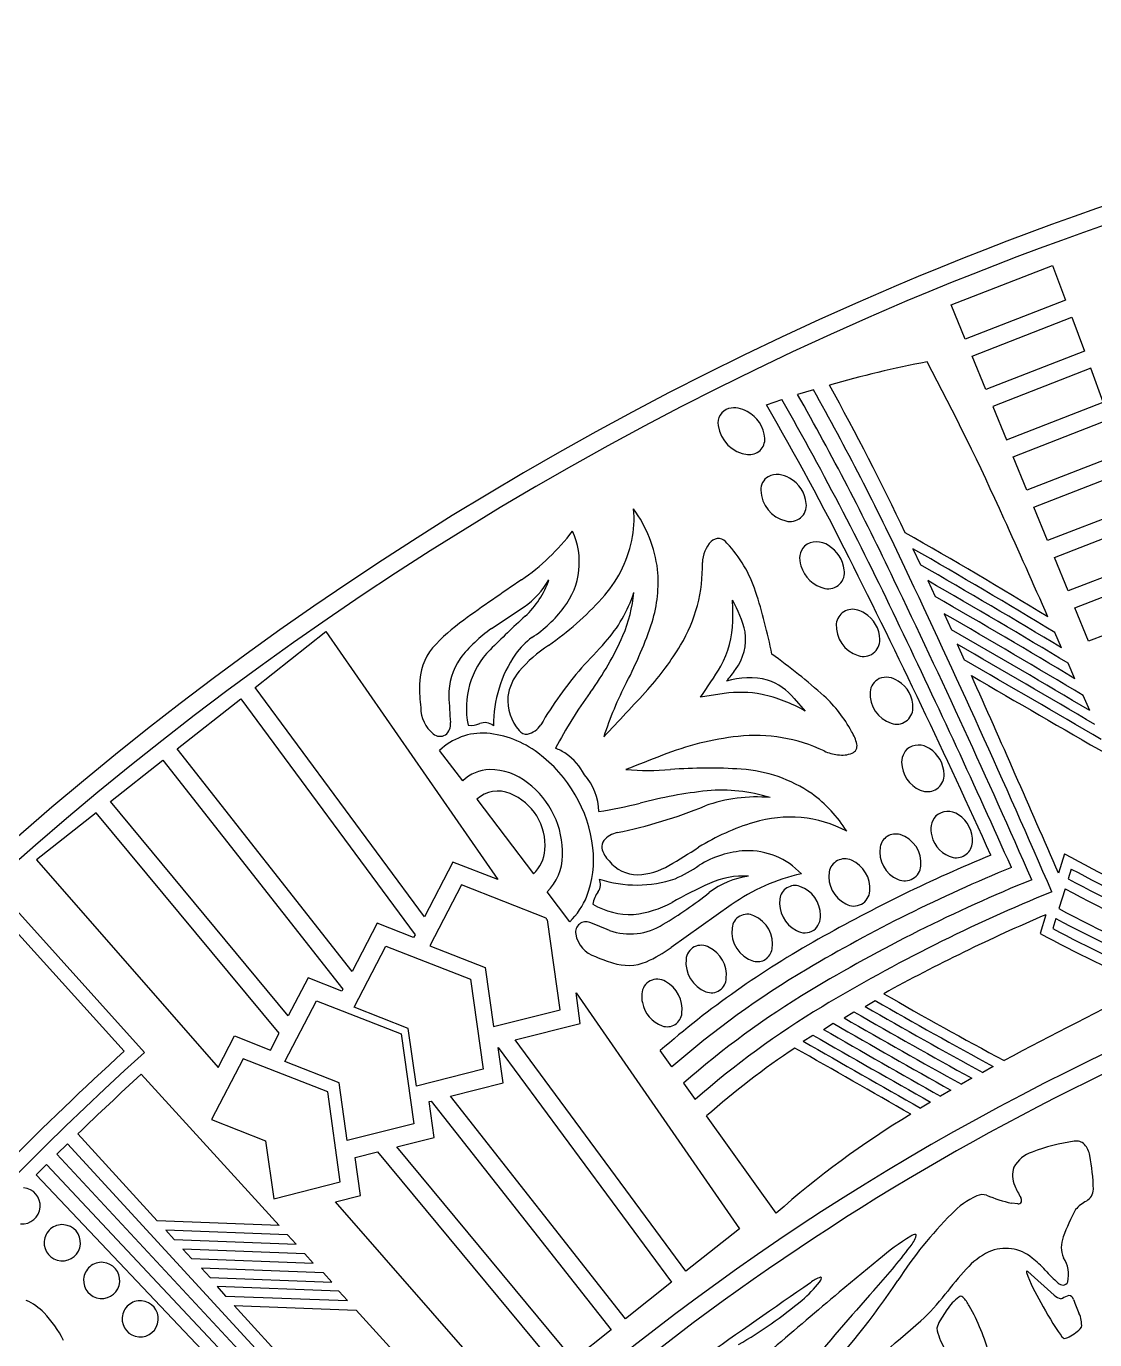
# Model space of a CAD drawing. Header units: metres. Extents: x 0.3 to 22.9, y 0.3 to 22.9.
# Drawn here: x 4.172 to 7.857, y 18.374 to 22.904 of the extents above; entities that cross this region are included whole.
import ezdxf

# ---------------------------------------------------------------- set-up
doc = ezdxf.new("R2010")
doc.units = ezdxf.units.M

msp = doc.modelspace()

# ---------------------------------------------------------------- linework, layer by layer
for p, q in [((7.361698, 21.94297), (7.711478, 22.079007)), ((7.711478, 22.079007), (7.755896, 21.958933)), ((7.410121, 21.824453), (7.361698, 21.94297)), ((7.755896, 21.958933), (7.410121, 21.824453)), ((7.433765, 21.766584), (7.777585, 21.900303)), ((7.777585, 21.900303), (7.820961, 21.783043)), ((7.481052, 21.650845), (7.433765, 21.766584)), ((7.820961, 21.783043), (7.481052, 21.650845)), ((7.84265, 21.724414), (7.504696, 21.592975)), ((7.886027, 21.607154), (7.84265, 21.724414)), ((6.724149, 21.598529), (6.777881, 21.616538)), ((6.886321, 21.65028), (6.831901, 21.633611)), ((7.551983, 21.477237), (7.886027, 21.607154)), ((7.504696, 21.592975), (7.551983, 21.477237)), ((7.575627, 21.419367), (7.907715, 21.548524)), ((7.951092, 21.431264), (7.622914, 21.303628)), ((7.622914, 21.303628), (7.575627, 21.419367)), ((7.646558, 21.245759), (7.97278, 21.372634)), ((7.693846, 21.13002), (7.646558, 21.245759)), ((8.016157, 21.255375), (7.693846, 21.13002)), ((7.717489, 21.072151), (8.037845, 21.196745)), ((7.229462, 21.102211), (7.255217, 21.047068)), ((7.764777, 20.956412), (7.717489, 21.072151)), ((8.081222, 21.079485), (7.764777, 20.956412)), ((7.788421, 20.898543), (8.10291, 21.020855)), ((7.280801, 20.992037), (7.306506, 20.937128)), ((5.776296, 20.827028), (5.888664, 20.902009)), ((7.835708, 20.782804), (7.788421, 20.898543)), ((8.146287, 20.903595), (7.835708, 20.782804)), ((7.337775, 20.877555), (7.362838, 20.822854)), ((4.960822, 20.623631), (5.205384, 20.81664)), ((5.205384, 20.81664), (5.797672, 19.960963)), ((7.742071, 20.76036), (7.718604, 20.813799)), ((7.382001, 20.773068), (7.4068, 20.718719)), ((7.788444, 20.653786), (7.765349, 20.706999)), ((5.54486, 19.832631), (4.960822, 20.623631)), ((4.69223, 20.411656), (4.911732, 20.584888)), ((4.911732, 20.584888), (5.512706, 19.770951)), ((6.578585, 20.602585), (6.496571, 20.589985)), ((6.820074, 20.585793), (6.857712, 20.542457)), ((7.839592, 20.544007), (7.816889, 20.596433)), ((5.295724, 19.64449), (4.69223, 20.411656)), ((5.677355, 20.301587), (5.597451, 20.406176)), ((4.462067, 20.230009), (4.643166, 20.372934)), ((4.643166, 20.372934), (5.264027, 19.583689)), ((5.075318, 19.491095), (4.462067, 20.230009)), ((5.725689, 20.238099), (5.921067, 19.980864)), ((4.412987, 20.191275), (4.207059, 20.028755)), ((5.043981, 19.430983), (4.412987, 20.191275)), ((4.207059, 20.028755), (4.833318, 19.313145)), ((5.643252, 20.021367), (5.54486, 19.832631)), ((5.797672, 19.960963), (5.643252, 20.021367)), ((7.752704, 20.049533), (7.731657, 19.982798)), ((7.775723, 19.997621), (7.764988, 19.963553)), ((5.672738, 19.942717), (5.563229, 19.732654)), ((5.964803, 19.828471), (5.672738, 19.942717)), ((6.045806, 19.81566), (5.968488, 19.918452)), ((7.754309, 19.929358), (7.733092, 19.861055)), ((4.128055, 19.866747), (4.579908, 19.365334)), ((6.60332, 19.874315), (6.396217, 19.727243)), ((7.687667, 19.839815), (7.66818, 19.775063)), ((4.509362, 19.368924), (4.124436, 19.796069)), ((5.382189, 19.810348), (5.295724, 19.64449)), ((5.507658, 19.761268), (5.382189, 19.810348)), ((6.012894, 19.511708), (5.969652, 19.822326)), ((7.722538, 19.826631), (7.712042, 19.792097)), ((5.512706, 19.770951), (5.507658, 19.761268)), ((5.302165, 19.521635), (5.411675, 19.731698)), ((5.411675, 19.731698), (5.703739, 19.617452)), ((5.563229, 19.732654), (5.754438, 19.657464)), ((5.14358, 19.622036), (5.075318, 19.491095)), ((5.260231, 19.576406), (5.14358, 19.622036)), ((5.703739, 19.617452), (5.746981, 19.306833)), ((5.754438, 19.657464), (5.783132, 19.454015)), ((5.264027, 19.583689), (5.260231, 19.576406)), ((6.067784, 19.570734), (6.631134, 18.756864)), ((6.082538, 19.464751), (6.067784, 19.570734)), ((5.063556, 19.333323), (5.173066, 19.543386)), ((5.173066, 19.543386), (5.46513, 19.42914)), ((7.065119, 19.523417), (7.099521, 19.544169)), ((5.489158, 19.448103), (5.302165, 19.521635)), ((5.783132, 19.454015), (6.012894, 19.511708)), ((6.99195, 19.48435), (7.026058, 19.505341)), ((5.517219, 19.249141), (5.489158, 19.448103)), ((5.858097, 19.408394), (6.082538, 19.464751)), ((6.920756, 19.444584), (6.954308, 19.465541)), ((4.833318, 19.313145), (4.890032, 19.421934)), ((4.890032, 19.421934), (5.013986, 19.373447)), ((5.013986, 19.373447), (5.043981, 19.430983)), ((5.46513, 19.42914), (5.508372, 19.118521)), ((6.446656, 18.611273), (5.858097, 19.408394)), ((6.851451, 19.404014), (6.88467, 19.425118)), ((4.919518, 19.343284), (4.810008, 19.133221)), ((5.211582, 19.229038), (4.919518, 19.343284)), ((5.799562, 19.382445), (6.397566, 18.57253)), ((5.816625, 19.259876), (5.799562, 19.382445)), ((6.398186, 19.315265), (6.357992, 19.371475)), ((5.250549, 19.259791), (5.063556, 19.333323)), ((5.746981, 19.306833), (5.517219, 19.249141)), ((7.50661, 19.316817), (7.470548, 19.295882)), ((4.568485, 19.289909), (5.043591, 18.768221)), ((5.27861, 19.060829), (5.250549, 19.259791)), ((5.634297, 19.214094), (5.816625, 19.259876)), ((6.438642, 19.258715), (6.478618, 19.202302)), ((7.432735, 19.276223), (7.396897, 19.255453)), ((5.254824, 18.918419), (5.211582, 19.229038)), ((6.23803, 18.446624), (5.634297, 19.214094)), ((7.360438, 19.234856), (7.325092, 19.214128)), ((5.560745, 19.195626), (5.567888, 19.197419)), ((5.578016, 19.071564), (5.560745, 19.195626)), ((5.567888, 19.197419), (6.188965, 18.407901)), ((7.290315, 19.193637), (7.25548, 19.17321)), ((4.810008, 19.133221), (4.997001, 19.059689)), ((5.508372, 19.118521), (5.27861, 19.060829)), ((6.757869, 18.810509), (6.51821, 19.146007)), ((4.623274, 18.784169), (4.349815, 19.08444)), ((5.450148, 19.039457), (5.578016, 19.071564)), ((4.31363, 19.049443), (4.277678, 19.014203)), ((5.261597, 18.018585), (4.31363, 19.049443)), ((4.997001, 19.059689), (5.025062, 18.860727)), ((6.059257, 18.305534), (5.450148, 19.039457)), ((4.277678, 19.014203), (5.196597, 18.024575)), ((5.306116, 19.003291), (5.38293, 19.022579)), ((5.324468, 18.871462), (5.306116, 19.003291)), ((5.38293, 19.022579), (6.010177, 18.2668)), ((4.206284, 18.943206), (4.241895, 18.978791)), ((5.065957, 18.035147), (4.206284, 18.943206)), ((4.241895, 18.978791), (5.131379, 18.0301)), ((5.025062, 18.860727), (5.254824, 18.918419)), ((5.2387, 18.849926), (5.324468, 18.871462)), ((5.855706, 18.14489), (5.2387, 18.849926)), ((7.590993, 18.843183), (7.569529, 18.845184)), ((5.043591, 18.768221), (4.623274, 18.784169)), ((6.631134, 18.756864), (6.446656, 18.611273)), ((5.073093, 18.735827), (4.652776, 18.751775)), ((4.652776, 18.751775), (4.682277, 18.719381)), ((4.682277, 18.719381), (5.102594, 18.703433)), ((5.102594, 18.703433), (5.073093, 18.735827)), ((5.132096, 18.671039), (4.711779, 18.686987)), ((4.711779, 18.686987), (4.74128, 18.654593)), ((5.161597, 18.638645), (5.132096, 18.671039)), ((4.74128, 18.654593), (5.161597, 18.638645)), ((5.19636, 18.604973), (4.776044, 18.620922)), ((4.776044, 18.620922), (4.805545, 18.588528)), ((7.111628, 18.650528), (6.975319, 18.538255)), ((4.805545, 18.588528), (5.225862, 18.572579)), ((5.225862, 18.572579), (5.19636, 18.604973)), ((6.397566, 18.57253), (6.23803, 18.446624)), ((6.914081, 18.587611), (6.911169, 18.589554)), ((7.621438, 18.611048), (7.621063, 18.606513)), ((7.625468, 18.609853), (7.621438, 18.611048)), ((7.716923, 18.527682), (7.625468, 18.609853)), ((5.250101, 18.541463), (4.829785, 18.557411)), ((4.829785, 18.557411), (4.859286, 18.525017)), ((5.279603, 18.509069), (5.250101, 18.541463)), ((4.859286, 18.525017), (5.279603, 18.509069)), ((4.888788, 18.492623), (5.309104, 18.476675)), ((5.26634, 18.078053), (4.888788, 18.492623)), ((7.745182, 18.516803), (7.740395, 18.515831)), ((5.309104, 18.476675), (5.628698, 18.125746)), ((7.347051, 18.477257), (7.322616, 18.439206)), ((6.188965, 18.407901), (6.059257, 18.305534))]:
    msp.add_line(p, q)
for centre, radius, start, end in [((11.582493, 11.587886), 11.316038, 86.359522, 112.939223), ((11.582679, 11.586548), 11.254861, 86.293823, 112.871229), ((11.606782, 11.571304), 11.340786, 113.019578, 159.208029), ((11.607101, 11.570965), 11.278723, 112.954774, 159.139762), ((8.046677, 17.778063), 4.04245, 100.956918, 105.865264), ((-0.579309, 17.556834), 8.904965, 24.193658, 28.068227), ((-1.364423, 17.076337), 9.489958, 25.469515, 28.926618), ((-3.31442, 15.876161), 11.610618, 25.271338, 29.630688), ((-1.617675, 16.835597), 9.716803, 25.34744, 29.589677), ((-1.385194, 17.005617), 9.486351, 25.154184, 29.315302), ((6.608827, 21.536223), 0.051751, 106.474688, -169.402571), ((6.61294, 21.502099), 0.085833, 58.408749, 102.644571), ((6.604865, 21.473787), 0.114456, 4.776799, 62.393007), ((-1.175713, 16.986394), 9.147656, 26.518209, 30.277441), ((6.674113, 21.543366), 0.117342, -171.837519, -97.253019), ((6.665415, 21.48021), 0.053598, -96.553339, 3.323915), ((6.75845, 21.305149), 0.053547, 121.980446, -178.741072), ((6.762646, 21.281755), 0.076126, 56.621094, 115.319274), ((6.749551, 21.246657), 0.11295, 5.905953, 60.87334), ((6.81711, 21.307095), 0.112237, -178.40564, -103.467607), ((6.806076, 21.252048), 0.056173, -105.599441, 6.369377), ((5.884645, 21.205237), 0.383175, -11.283133, 5.136349), ((5.892326, 20.970527), 0.460664, 7.414075, 35.730372), ((-13.691385, 11.51715), 23.340937, 23.615502, 24.526455), ((5.464023, 21.606552), 0.739333, -55.81616, -36.863613), ((5.823104, 21.055589), 0.25606, -37.601709, 24.805644), ((-2.493592, 4.149144), 19.578213, 58.641114, 60.311309), ((5.831968, 21.225547), 0.438913, -42.172224, -12.537805), ((6.616626, 21.050698), 0.113096, 137.206461, 178.180956), ((6.558141, 21.101108), 0.036037, 33.168115, 132.84292), ((6.266617, 20.817294), 0.442283, 18.087724, 43.336308), ((6.905943, 21.066715), 0.067062, 138.375066, -159.661947), ((6.898181, 21.057298), 0.068607, 54.108304, 128.13592), ((6.88098, 21.015932), 0.112677, 7.039999, 59.361605), ((-17.515713, 8.749684), 27.446212, 24.302354, 26.673997), ((-5.331078, -0.759316), 25.212963, 58.830053, 60.120479), ((5.887802, 20.987121), 0.463322, -17.283696, 5.306536), ((5.98021, 21.040293), 0.523565, -31.107446, 1.531681), ((6.951114, 21.074435), 0.112419, -163.978098, -102.847516), ((6.937298, 21.020058), 0.056348, -101.445224, 9.896193), ((-26.45619, 5.108036), 37.237099, 23.437317, 25.327643), ((-5.984036, -1.991002), 26.571235, 58.897032, 60.115375), ((12.53317, 11.224829), 11.820644, 124.256073, 125.43208), ((5.729128, 21.134756), 0.282176, -55.571508, -29.586141), ((5.684122, 21.095258), 0.307067, -47.401336, -18.970155), ((-21.8931, 7.01089), 32.246912, 23.677114, 25.70072), ((-5.353039, -1.039173), 25.396617, 58.8995, 60.167802), ((5.358195, 21.653533), 1.077374, -55.233761, -42.125427), ((5.79856, 21.106887), 0.494038, -41.482089, -18.399781), ((5.743481, 21.004651), 0.526606, -22.584693, -5.853324), ((4.908702, 20.37744), 1.869659, 11.148952, 17.981134), ((-6.564875, -3.208292), 27.846302, 58.9726, 60.122922), ((5.668631, 21.169994), 0.448265, -56.540903, -37.139619), ((6.024974, 20.881321), 0.583741, -2.871907, 4.305794), ((6.222211, 20.707092), 0.442338, 14.17404, 29.535482), ((7.020916, 20.837383), 0.055859, 69.969262, 173.882716), ((7.017359, 20.807066), 0.08585, 58.075706, 74.674789), ((6.069803, 20.312651), 0.668803, 125.618653, 138.000969), ((8.504313, 18.018367), 3.866748, 132.50025, 134.974328), ((4.991162, 21.292519), 1.410435, -27.488898, -18.307971), ((6.260381, 20.860602), 0.347707, -28.096868, -1.405455), ((7.071612, 20.835625), 0.106517, 175.848631, -106.64422), ((7.006079, 20.785983), 0.10972, 1.398283, 58.897936), ((-11.175005, -11.222507), 37.055863, 59.168125, 60.027048), ((6.076592, 20.403511), 0.519177, 125.338719, 141.917587), ((6.067852, 20.587855), 0.257793, 126.150407, 144.170453), ((5.277888, 21.221035), 1.039807, -36.200661, -23.74084), ((6.474733, 20.791484), 0.177966, -36.280998, 7.725148), ((-22.615692, 6.532226), 33.05433, 24.049736, 25.635116), ((-14.470823, -17.053855), 43.719033, 59.315283, 60.03912), ((5.730299, 20.633574), 0.202081, 141.21436, -179.813058), ((5.976105, 20.55323), 0.286631, 135.594267, -168.000851), ((6.238282, 20.365199), 0.482967, 123.381903, 139.384499), ((2.409605, 24.205228), 5.085788, -43.695066, -42.342448), ((5.581079, 21.277333), 0.987771, -41.959589, -30.91864), ((7.059144, 20.787259), 0.056639, -108.574781, 1.417644), ((-16.29709, -20.358512), 47.460575, 59.407956, 60.071342), ((5.855607, 20.596759), 0.226592, 145.918056, -179.086212), ((6.221551, 20.491574), 0.438928, 145.725482, 179.994217), ((5.440717, 18.937129), 2.223224, 48.193697, 54.14065), ((-34.578889, -51.995418), 83.965134, 59.624726, 59.99754), ((6.001731, 20.568953), 0.170764, 139.612396, 172.159791), ((7.122471, 19.804756), 1.363689, 139.419145, 149.604273), ((5.064773, 21.611843), 1.759046, -35.515011, -31.343477), ((6.327907, 20.878854), 0.348415, -42.035602, -33.574426), ((6.664253, 20.388051), 0.268936, 76.198797, 106.763775), ((7.138269, 20.588822), 0.069868, 54.861575, 110.773803), ((-52.285402, -6.044539), 65.417655, 23.444721, 24.097131), ((78.133152, 142.254646), 140.651705, -120.176969, -119.955738), ((6.130712, 20.6236), 0.602565, 179.114334, -173.408816), ((7.29577, 20.088455), 1.189759, 152.300566, 162.126388), ((-3.115901, 29.253536), 12.788459, -43.481027, -42.481012), ((6.662615, 20.456189), 0.203938, 39.457659, 71.178676), ((7.136899, 20.604368), 0.05501, 115.187739, 176.123121), ((7.123935, 20.555398), 0.105718, -1.827385, 58.938171), ((8.233481, 20.712354), 2.607164, -177.379308, -175.389232), ((5.989594, 20.579643), 0.157535, 175.410997, -138.489221), ((7.421043, 19.659335), 1.611992, 143.996964, 152.081029), ((6.636246, 20.219809), 0.387095, 79.132441, 98.56655), ((6.594529, 20.083344), 0.529197, 60.176784, 77.482167), ((6.607403, 20.249485), 0.467289, 28.492604, 47.558009), ((7.187998, 20.601131), 0.106211, 176.244548, -108.399887), ((5.649093, 20.554599), 0.116963, -179.919923, -129.133022), ((7.173272, 20.553467), 0.056345, -109.490017, -1.464146), ((5.584474, 20.498139), 0.050493, -49.135211, 5.266682), ((5.706863, 20.563676), 0.070915, -99.027325, -65.877965), ((5.753489, 20.458653), 0.043995, 48.53104, 113.644151), ((5.897821, 20.495922), 0.033379, -141.698529, -85.863982), ((5.885918, 20.532118), 0.070946, -78.363236, -31.792753), ((5.599255, 20.492762), 0.037546, -129.69487, -60.906764), ((5.744841, 20.255499), 0.210778, 85.976234, 134.368174), ((5.732434, 20.131304), 0.335557, 52.568113, 85.350937), ((6.740702, 19.444904), 1.016664, 96.44431, 111.660043), ((6.685846, 19.905313), 0.553015, 64.542473, 96.150634), ((6.864183, 20.382696), 0.178146, 14.692393, 30.235894), ((5.652595, 20.014582), 0.47683, 6.756388, 53.475022), ((5.940344, 20.25803), 0.165928, 55.791924, 70.156187), ((5.913815, 20.227924), 0.205802, 27.439806, 54.396061), ((9.097421, 13.225438), 7.66756, 110.873269, 111.880925), ((6.986257, 20.540255), 0.149416, -114.812465, -96.22462), ((6.985397, 20.482706), 0.09227, -99.570081, -67.907551), ((7.009678, 20.422506), 0.027358, -67.608623, 11.325723), ((7.258183, 20.364307), 0.067657, 137.048584, -167.398825), ((7.249319, 20.360649), 0.064256, 54.242848, 129.251973), ((7.230333, 20.322357), 0.106653, 0.944188, 57.989084), ((5.773932, 20.202029), 0.138705, 91.898559, 134.129285), ((5.771083, 20.134851), 0.205814, 50.908734, 90.486204), ((6.31836, 21.326934), 0.989422, -94.549256, -85.656382), ((6.524982, 18.706555), 1.639097, 86.056691, 94.608097), ((6.606774, 19.860173), 0.482591, 55.418612, 86.325672), ((7.293537, 20.365024), 0.102556, -171.320083, -103.582267), ((5.718773, 20.052861), 0.302638, -1.735623, 53.010519), ((5.951143, 20.192541), 0.195128, 0.97571, 41.863144), ((7.280047, 20.321334), 0.056992, -100.713572, 2.795705), ((5.798875, 20.156599), 0.109537, 67.695255, 131.923346), ((5.76915, 20.080056), 0.191641, -4.967334, 68.15846), ((6.68758, 18.726678), 1.549848, 96.21317, 104.92528), ((6.568753, 19.710701), 0.558865, 72.4881, 95.020724), ((6.602603, 19.87688), 0.471381, 32.22332, 53.848373), ((5.848975, 22.055547), 1.883293, -80.918161, -76.506849), ((5.855867, 21.833074), 1.746268, -78.299977, -67.91006), ((6.687449, 19.738715), 0.507368, 84.404746, 110.161981), ((6.896045, 19.423685), 0.765182, 106.32899, 122.018519), ((6.805003, 19.754081), 0.422553, 62.306792, 107.077734), ((7.362285, 20.134042), 0.071133, 139.029092, -161.859177), ((7.349668, 20.133698), 0.062418, 53.933558, 131.17215), ((7.332582, 20.096782), 0.102623, -4.175004, 58.360517), ((6.203178, 20.070014), 0.046917, 113.750649, -179.835695), ((6.230179, 20.034187), 0.091166, 102.794795, 120.228182), ((7.169791, 20.064092), 0.05421, 73.615084, 169.877139), ((7.155581, 20.01842), 0.102038, -5.954101, 73.194583), ((7.39186, 20.134229), 0.099706, -167.055711, -103.559417), ((5.778059, 20.029597), 0.350471, -20.983136, 6.73192), ((6.249349, 20.094277), 0.096232, -165.313166, -134.371058), ((5.248297, 21.976941), 2.273703, -59.908939, -56.888564), ((7.218444, 20.056981), 0.103367, 170.736729, -112.745643), ((7.378707, 20.092694), 0.056328, -100.456497, -3.443076), ((5.83481, 20.072104), 0.125559, -46.607925, -3.946404), ((5.839344, 20.046624), 0.181951, -44.783719, -0.92267), ((6.281116, 20.104647), 0.126805, -141.372203, -90.253101), ((6.671954, 19.719584), 0.341789, 93.441749, 121.657258), ((6.659435, 19.805664), 0.255218, 43.393857, 91.796279), ((9.519566, 15.139403), 5.305866, 112.391446, 119.544298), ((6.994473, 19.978187), 0.054489, 65.09923, 170.32459), ((6.975946, 19.930671), 0.105437, -4.816868, 66.83958), ((11.851148, 27.635479), 8.622286, -118.380938, -115.546143), ((6.27322, 20.200907), 0.223184, -88.116585, -58.967613), ((6.234636, 20.376197), 0.447496, -67.023711, -54.802628), ((6.988795, 19.328322), 0.668356, 102.433975, 125.22236), ((9.617024, 14.999725), 5.40597, 112.259186, 120.60983), ((7.044993, 19.971879), 0.105375, 171.56055, -116.362962), ((7.201428, 20.01256), 0.055842, -114.26645, -4.853782), ((10.93504, 25.866959), 6.665614, -118.292459, -114.667178), ((6.104515, 19.945198), 0.047388, -32.841662, 22.161602), ((6.277175, 20.352878), 0.410524, -108.281074, -71.22314), ((7.311588, 18.23341), 1.884985, 114.549267, 118.964161), ((6.69723, 19.699409), 0.275474, 97.338943, 128.119002), ((6.643524, 19.698291), 0.27496, 86.13833, 114.746743), ((6.822764, 19.887819), 0.052718, 70.816791, 172.50677), ((6.80431, 19.837185), 0.106608, 0.764182, 70.391259), ((9.715546, 14.857552), 5.509295, 112.13872, 121.047882), ((10.809759, 25.655694), 6.455316, -118.142675, -114.106059), ((5.870566, 19.99775), 0.252717, -46.098099, -21.751954), ((6.218557, 19.861954), 0.09392, 142.216094, 171.182879), ((5.674707, 20.988032), 1.369555, -59.584225, -51.505005), ((6.877747, 19.881185), 0.108098, 172.82076, -117.680495), ((9.865565, 14.614809), 5.725886, 112.1287, 121.005272), ((7.025912, 19.925207), 0.055203, -120.131584, -3.52008), ((10.591757, 25.249954), 6.029913, -118.07078, -113.439079), ((6.255067, 20.094814), 0.25387, -120.623626, -87.428882), ((6.232127, 20.182823), 0.343344, -84.261888, -60.966177), ((6.658327, 19.789088), 0.052623, 64.114416, 173.870607), ((10.133806, 14.109419), 6.230653, 113.116224, 118.832064), ((10.132735, 24.346546), 5.087034, -118.145838, -112.69299), ((11.597549, 11.579237), 8.619881, 107.525375, 145.344719), ((5.969499, 19.827191), 0.004868, 164.757916, -88.196384), ((6.101735, 19.779924), 0.035842, 66.71734, -169.353121), ((5.747564, 18.796819), 1.080734, 66.220935, 70.073074), ((6.254032, 19.985597), 0.211932, -109.488426, -57.445627), ((6.711132, 19.781154), 0.105998, 172.654391, -107.219919), ((6.639204, 19.738949), 0.106184, -9.451104, 66.643681), ((6.849552, 19.8349), 0.061468, -51.800608, 3.457291), ((10.196489, 24.494203), 5.282676, -117.924907, -113.038151), ((6.164149, 19.790303), 0.099109, -170.12274, -107.213476), ((8.48662, 16.927256), 3.241182, 119.242836, 131.05204), ((6.856628, 19.834612), 0.057121, -120.623436, -57.208536), ((10.137477, 24.391156), 5.235049, -118.143762, -113.560212), ((10.174624, 24.458721), 5.276523, -117.820658, -113.305675), ((11.588962, 11.595594), 8.539194, 107.503818, 134.981151), ((6.10538, 20.130974), 0.497579, -65.668438, -54.232101), ((6.499891, 19.68172), 0.05292, 59.416251, 175.321549), ((6.477357, 19.630075), 0.109064, -4.5422, 63.031931), ((6.693316, 19.729306), 0.051227, -105.353417, -8.75128), ((6.353881, 20.198992), 0.54896, -113.518635, -106.93524), ((6.247088, 19.833695), 0.16845, -108.379628, -67.926524), ((6.554575, 19.674917), 0.108002, 174.090722, -111.213886), ((6.348153, 19.564325), 0.053472, 58.057411, 176.742281), ((8.493555, 16.908728), 3.190924, 120.701845, 131.046041), ((6.53412, 19.622756), 0.051974, -110.99981, -1.453683), ((6.323144, 19.512974), 0.110439, -6.422163, 61.143329), ((8.454195, 16.962819), 3.055093, 121.144557, 131.279702), ((14.034219, 7.217195), 13.74843, 115.825522, 118.168174), ((6.391995, 19.557354), 0.097741, 174.12235, -167.819236), ((6.402189, 19.557911), 0.107835, -168.672703, -110.102806), ((17.518772, 37.675045), 20.946609, -119.937949, -118.666232), ((15.526622, 34.155305), 16.867167, -119.974578, -118.390652), ((13.224971, 30.060723), 12.135197, -120.154199, -117.91299), ((6.382262, 19.504438), 0.050772, -109.726007, -4.311741), ((8.488761, 16.915653), 3.044575, 121.101579, 131.318002), ((19.292428, 40.772783), 24.586564, -120.019365, -118.935351), ((16.925955, 36.601844), 19.75597, -120.073406, -118.719638), ((57.620619, 107.92814), 101.979488, -119.812117, -119.550637), ((31.819038, 62.768143), 49.933657, -119.864817, -119.328877), ((33.375653, 65.366357), 53.066658, -119.988621, -119.486231), ((38.088918, 73.635965), 62.550149, -119.925115, -119.497302), ((11.582652, 11.586927), 10.466234, 131.99607, 164.490897), ((11.628381, 11.547722), 10.575993, 132.309106, 138.454723), ((8.381565, 17.041389), 2.810962, 123.686595, 131.520563), ((-39.344768, -61.853403), 93.436265, 60.107096, 60.389314), ((11.637835, 11.547234), 10.484498, 132.39724, 134.037047), ((8.869004, 16.426862), 3.184127, 121.147584, 131.530492), ((7.877996, 18.392369), 0.672576, 97.899847, 110.675157), ((7.793992, 19.021534), 0.037977, 43.475649, 102.834559), ((7.760777, 18.995816), 0.079885, 9.991726, 40.468409), ((7.674745, 18.917142), 0.109947, 108.13139, 151.558322), ((7.137047, 18.874721), 0.715251, 1.467441, 10.875919), ((7.656152, 18.940671), 0.083238, 159.731655, -154.575323), ((4.157255, 18.836108), 0.062504, -4.480345, 85.519655), ((7.930375, 19.056186), 0.380731, -156.592694, -149.724973), ((7.801186, 18.895949), 0.05096, -58.075396, -3.274158), ((7.56322, 18.620805), 0.27419, 114.33519, 136.78307), ((7.469171, 18.828333), 0.046345, 71.708856, 114.117901), ((7.692599, 19.383298), 0.552009, -112.23487, -102.882294), ((7.59255, 18.855705), 0.012618, -97.086038, -26.16233), ((7.585402, 18.854358), 0.018948, -12.858701, 31.433958), ((7.885283, 18.742116), 0.124475, 117.330657, 139.515304), ((4.157255, 18.836108), 0.062504, -94.480345, -4.480345), ((8.342912, 17.82771), 1.386185, 134.960926, 147.210015), ((8.3457, 18.515162), 0.634701, 150.99389, 160.314102), ((4.295917, 18.7087), 0.062504, 85.519655, 175.519655), ((4.295917, 18.7087), 0.062504, -4.480345, 85.519655), ((4.295917, 18.7087), 0.062504, 175.519655, -94.480345), ((7.689884, 17.975362), 0.888948, 121.758581, 130.578894), ((7.131402, 18.768834), 0.115358, -40.030197, -17.927079), ((7.239784, 18.707711), 0.029474, 90.700199, 127.125343), ((7.238183, 18.734306), 0.003134, -18.205656, 66.674979), ((7.836086, 18.693634), 0.094821, 158.120306, -157.210281), ((4.295917, 18.7087), 0.062504, -94.480345, -4.480345), ((5.57379, 19.9329), 2.059714, -42.389747, -36.9546), ((7.595947, 18.458961), 0.241928, 115.675615, 138.852889), ((7.549211, 18.547011), 0.142377, 49.827374, 114.077507), ((4.431747, 18.578729), 0.062504, 85.519655, 175.519655), ((4.431747, 18.578729), 0.062504, -4.480345, 85.519655), ((8.352762, 17.761545), 1.271014, 137.62714, 142.739425), ((7.422602, 18.372722), 0.357572, 42.598613, 52.342251), ((7.66046, 18.598331), 0.105883, -13.357519, 33.586222), ((4.431747, 18.578729), 0.062504, 175.519655, -94.480345), ((4.431747, 18.578729), 0.062504, -94.480345, -4.480345), ((6.580502, 18.829129), 0.415259, -50.009499, -38.047289), ((6.933883, 18.507066), 0.085558, 105.395501, 132.040856), ((4.681182, 20.264062), 3.012227, -42.668372, -34.028259), ((6.889041, 18.590313), 0.025185, -42.801989, -6.157754), ((8.162041, 18.801555), 0.575064, -160.173938, -148.684494), ((8.04256, 18.926295), 0.473633, -138.869013, -131.18807), ((7.747814, 18.579089), 0.016512, -90.581823, -18.426386), ((28.929917, -13.434627), 38.867523, 124.568932, 125.243423), ((54.303657, -37.255045), 73.16327, 130.307274, 130.775564), ((14.051037, 12.296603), 9.349843, 138.070605, 140.288611), ((6.785601, 18.956614), 0.699822, -47.671036, -37.450507), ((7.750477, 18.564968), 0.050161, -131.98455, -101.595383), ((7.750197, 18.591983), 0.029516, -131.455337, -94.957758), ((7.792267, 18.442737), 0.087765, 106.362377, 122.444514), ((7.766753, 18.509908), 0.017058, 10.128576, 87.34824), ((4.090544, 18.327754), 0.199368, 44.34965, 65.964101), ((4.564759, 18.446206), 0.062504, 85.519655, 175.519655), ((4.564759, 18.446206), 0.062504, -4.480345, 85.519655), ((5.814555, 19.75189), 1.614489, -59.733132, -50.229187), ((7.49456, 18.382188), 0.175491, 127.487678, 147.198402), ((7.394786, 18.513819), 0.010366, 44.542765, 132.693875), ((7.313703, 18.434167), 0.124027, 27.204875, 44.494349), ((6.839984, 18.155501), 0.673467, 14.31541, 29.865875), ((8.653169, 19.027027), 1.113596, -151.909044, -145.058284), ((8.206519, 18.652631), 0.445454, -161.719871, -155.146109), ((3.940421, 18.189439), 0.403451, 26.901797, 43.492668), ((4.564759, 18.446206), 0.062504, 175.519655, -94.480345), ((4.564759, 18.446206), 0.062504, -94.480345, -4.480345), ((-6.273167, 34.05428), 20.661337, -50.125727, -49.091934), ((7.38992, 18.395504), 0.080248, 147.003196, 166.298959), ((7.722494, 18.425753), 0.089133, -5.469328, 26.413763), ((7.503365, 18.448134), 0.19434, -170.037232, -148.354398), ((7.698369, 18.519461), 0.152253, -62.74338, -42.165453), ((7.764397, 18.402804), 0.027647, -150.577921, -118.118491), ((7.746481, 18.42021), 0.042075, -83.331332, -59.084421)]:
    msp.add_arc(centre, radius, start, end)

doc.saveas('drawing.dxf')
